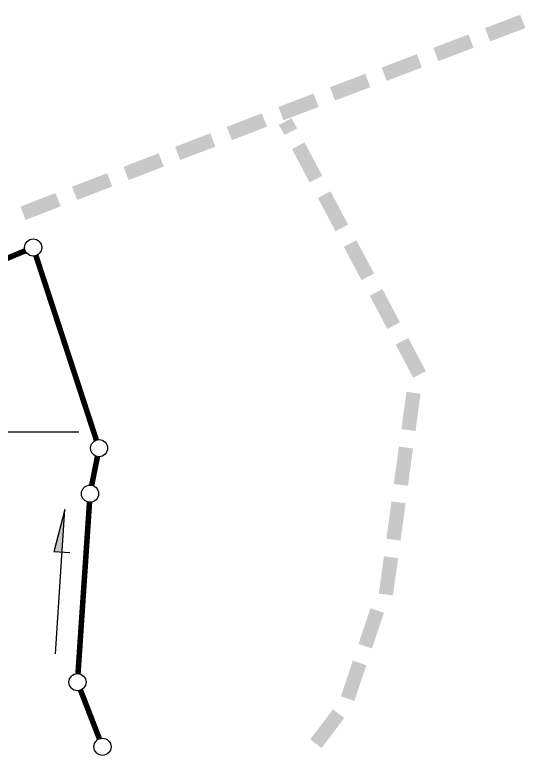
# Model space of a CAD drawing. Extents: x 587451 to 600081, y 7506605 to 7515945.
# Drawn here: x 590790 to 591713, y 7508431 to 7509760 of the extents above; entities that cross this region are included whole.
import ezdxf

# ---------------------------------------------------------------- set-up
doc = ezdxf.new("R2010")
doc.units = 0
doc.header["$LTSCALE"] = 280
doc.header["$MEASUREMENT"] = 0
for name, color, linetype in [('ESTACAO', 5, 'CONTINUOUS'), ('LIMITE-BACIA', 3, 'CONTINUOUS'), ('TEXTO', 5, 'CONTINUOUS')]:
    doc.layers.add(name, color=color, linetype=linetype)

# ---------------------------------------------------------------- blocks, each defined once
blk = doc.blocks.new('2Q')
at = {"layer": 'LIMITE-BACIA'}
blk.add_solid([(-34, -12.9), (-34, 12.9), (34, -12.9), (34, 12.9)], dxfattribs=at)

msp = doc.modelspace()

# ---------------------------------------------------------------- linework, layer by layer
at = {"layer": 'ESTACAO'}
for p, q in [((590879.9, 7508865.6), (590860.2, 7508789.6)), ((590863.1, 7508605.1), (590879.9, 7508865.6)), ((590889.2, 7508787.6), (590860.2, 7508789.6))]:
    msp.add_line(p, q, dxfattribs=at)
at = {"layer": 'ESTACAO', "const_width": 10}
for points in [[(590453.5, 7509186.2), (590808.7, 7509333.4)], [(590827.9, 7509324.6), (590937.2, 7508991.3)], [(590939.1, 7508961.3), (590928.8, 7508909.7)], [(590924.8, 7508878.9), (590904, 7508569.3)], [(590908.6, 7508539.3), (590942.6, 7508451.5)]]:
    msp.add_lwpolyline(points, dxfattribs=at)
at = {"layer": 'ESTACAO'}
for centre in [(590823, 7509339.4), (590942.1, 7508976.6), (590925.8, 7508894.4), (590903, 7508553.8), (590948.2, 7508437)]:
    msp.add_circle(centre, 15.5, dxfattribs=at)
msp.add_solid([(590860.2, 7508789.6), (590874.7, 7508788.6), (590879.9, 7508865.6)], dxfattribs=at)
at = {"layer": 'LIMITE-BACIA'}
msp.add_solid([(591267.3, 7509560.8), (591290.1, 7509572.9), (591277.4, 7509542.6), (591300.2, 7509554.7)], dxfattribs=at)
at = {"layer": 'TEXTO'}
msp.add_line((590204.9, 7509006.3), (590905.7, 7509006.3), dxfattribs=at)

# ---------------------------------------------------------------- block references
at = {"layer": 'ESTACAO'}
for p, rotation in [((591676.4, 7509735.9), 20.87270593832179), ((591583, 7509700.3), 20.87270593832179), ((591489.5, 7509664.6), 20.87270593832179), ((591396.1, 7509629), 20.87270593832179), ((591302.7, 7509593.4), 20.87270593832179), ((591209.3, 7509557.5), 21.11402381640492), ((591116, 7509521.5), 21.11402381640492), ((591318.3, 7509493.1), 297.947152694181), ((591022.7, 7509485.4), 21.11402381640492), ((590929.5, 7509449.4), 21.11402381640492), ((590836.2, 7509413.4), 21.11402381640492), ((591365.1, 7509404.8), 297.947152694181), ((591412, 7509316.4), 297.947152694181), ((591458.9, 7509228.1), 297.947152694181), ((591505.7, 7509139.8), 297.947152694181), ((591506.1, 7509043.1), 262.2106499079579), ((591492.5, 7508944.1), 262.2106499079579), ((591479, 7508845), 262.2106499079579), ((591465.4, 7508745.9), 262.2106499079579), ((591434.2, 7508651), 251.4555410292541), ((591402.4, 7508556.2), 251.4555410292541), ((591354.8, 7508469.7), 233.0027363493386)]:
    msp.add_blockref('2Q', p, dxfattribs=dict(at, rotation=rotation))

doc.saveas('drawing.dxf')
